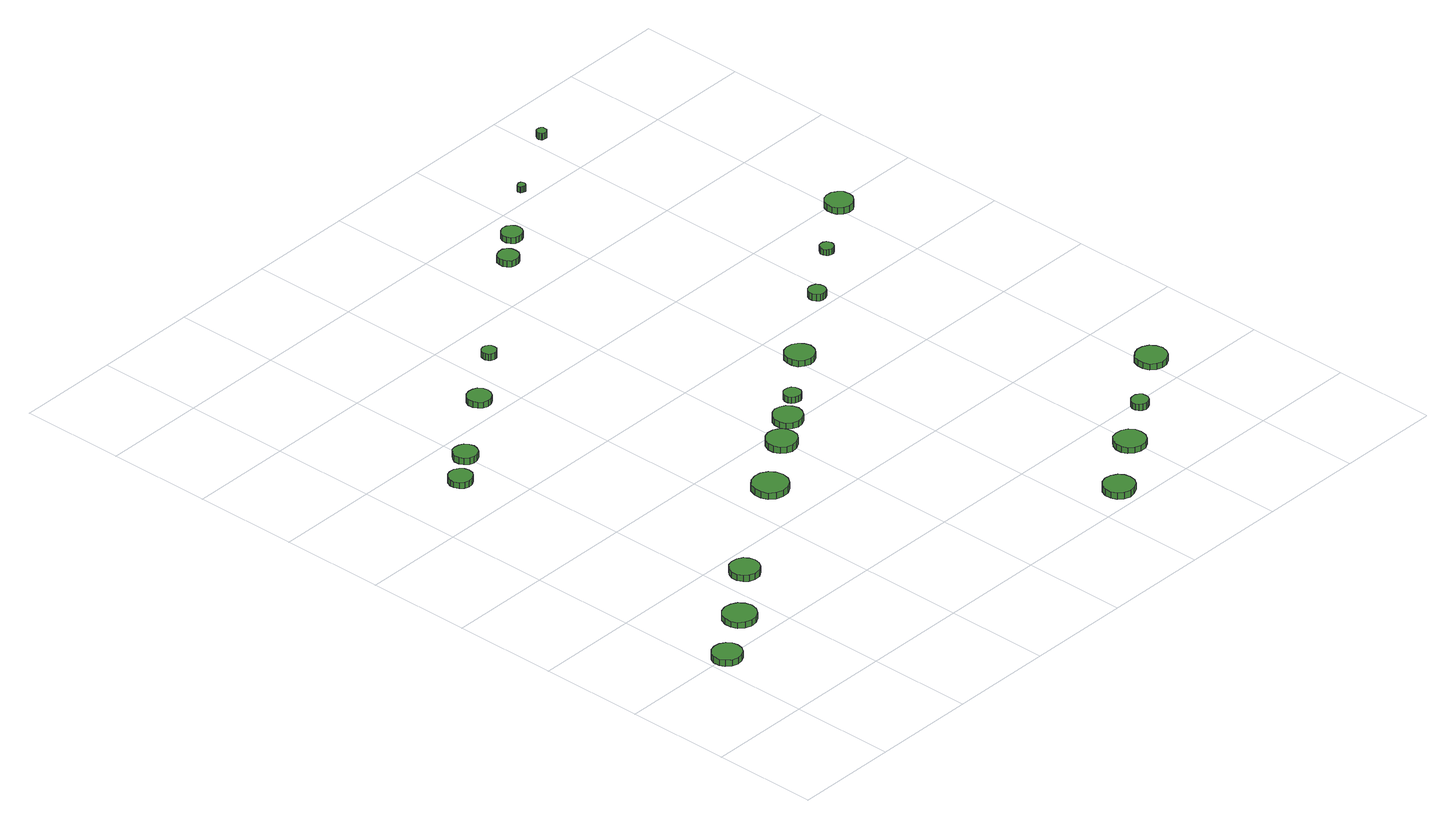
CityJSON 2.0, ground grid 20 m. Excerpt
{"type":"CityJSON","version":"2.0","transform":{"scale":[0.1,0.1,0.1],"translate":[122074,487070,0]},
"CityObjects":{
"tree1":{"type":"SolitaryVegetationObject","attributes":{"function":"something"},"geometry":[{"type":"MultiSurface","lod":"1","boundaries":[[[0,1,2,3,4,5,6,7,8,9,10,11,12,13,14]],[[15,16,17,18,19,20,21,22,23,24,25,26,27,28,29]],[[0,29,28,1]],[[1,28,27,2]],[[2,27,26,3]],[[3,26,25,4]],[[4,25,24,5]],[[5,24,23,6]],[[6,23,22,7]],[[7,22,21,8]],[[8,21,20,9]],[[9,20,19,10]],[[10,19,18,11]],[[11,18,17,12]],[[12,17,16,13]],[[13,16,15,14]],[[14,15,29,0]]]}]},
"tree2":{"type":"SolitaryVegetationObject","attributes":{"function":"something"},"geometry":[{"type":"MultiSurface","lod":"1","boundaries":[[[30,31,32,33,34,35,36,37,38,39,40,41,42,43,44]],[[45,46,47,48,49,50,51,52,53,54,55,56,57,58,59]],[[30,59,58,31]],[[31,58,57,32]],[[32,57,56,33]],[[33,56,55,34]],[[34,55,54,35]],[[35,54,53,36]],[[36,53,52,37]],[[37,52,51,38]],[[38,51,50,39]],[[39,50,49,40]],[[40,49,48,41]],[[41,48,47,42]],[[42,47,46,43]],[[43,46,45,44]],[[44,45,59,30]]]}]},
"tree3":{"type":"SolitaryVegetationObject","attributes":{"function":"something"},"geometry":[{"type":"MultiSurface","lod":"1","boundaries":[[[60,61,62,63,64,65,66,67,68,69,70,71,72,73,74]],[[75,76,77,78,79,80,81,82,83,84,85,86,87,88,89]],[[60,89,88,61]],[[61,88,87,62]],[[62,87,86,63]],[[63,86,85,64]],[[64,85,84,65]],[[65,84,83,66]],[[66,83,82,67]],[[67,82,81,68]],[[68,81,80,69]],[[69,80,79,70]],[[70,79,78,71]],[[71,78,77,72]],[[72,77,76,73]],[[73,76,75,74]],[[74,75,89,60]]]}]},
"tree4":{"type":"SolitaryVegetationObject","attributes":{"function":"something"},"geometry":[{"type":"MultiSurface","lod":"1","boundaries":[[[90,91,92,93,94,95,96,97,98,99,100,101,102,103,104]],[[105,106,107,108,109,110,111,112,113,114,115,116,117,118,119]],[[90,119,118,91]],[[91,118,117,92]],[[92,117,116,93]],[[93,116,115,94]],[[94,115,114,95]],[[95,114,113,96]],[[96,113,112,97]],[[97,112,111,98]],[[98,111,110,99]],[[99,110,109,100]],[[100,109,108,101]],[[101,108,107,102]],[[102,107,106,103]],[[103,106,105,104]],[[104,105,119,90]]]}]},
"tree5":{"type":"SolitaryVegetationObject","attributes":{"function":"something"},"geometry":[{"type":"MultiSurface","lod":"1","boundaries":[[[120,121,122,123,124,125,126,127,128,129,130,131,132,133,134]],[[135,136,137,138,139,140,141,142,143,144,145,146,147,148,149]],[[120,149,148,121]],[[121,148,147,122]],[[122,147,146,123]],[[123,146,145,124]],[[124,145,144,125]],[[125,144,143,126]],[[126,143,142,127]],[[127,142,141,128]],[[128,141,140,129]],[[129,140,139,130]],[[130,139,138,131]],[[131,138,137,132]],[[132,137,136,133]],[[133,136,135,134]],[[134,135,149,120]]]}]},
"tree6":{"type":"SolitaryVegetationObject","attributes":{"function":"something"},"geometry":[{"type":"MultiSurface","lod":"1","boundaries":[[[150,151,152,153,154,155,156,157,158,159,160,161,162,163,164]],[[165,166,167,168,169,170,171,172,173,174,175,176,177,178,179]],[[150,179,178,151]],[[151,178,177,152]],[[152,177,176,153]],[[153,176,175,154]],[[154,175,174,155]],[[155,174,173,156]],[[156,173,172,157]],[[157,172,171,158]],[[158,171,170,159]],[[159,170,169,160]],[[160,169,168,161]],[[161,168,167,162]],[[162,167,166,163]],[[163,166,165,164]],[[164,165,179,150]]]}]},
"tree7":{"type":"SolitaryVegetationObject","attributes":{"function":"something"},"geometry":[{"type":"MultiSurface","lod":"1","boundaries":[[[180,181,182,183,184,185,186,187,188,189,190,191,192,193,194]],[[195,196,197,198,199,200,201,202,203,204,205,206,207,208,209]],[[180,209,208,181]],[[181,208,207,182]],[[182,207,206,183]],[[183,206,205,184]],[[184,205,204,185]],[[185,204,203,186]],[[186,203,202,187]],[[187,202,201,188]],[[188,201,200,189]],[[189,200,199,190]],[[190,199,198,191]],[[191,198,197,192]],[[192,197,196,193]],[[193,196,195,194]],[[194,195,209,180]]]}]},
"tree8":{"type":"SolitaryVegetationObject","attributes":{"function":"something"},"geometry":[{"type":"MultiSurface","lod":"1","boundaries":[[[210,211,212,213,214,215,216,217,218,219,220,221,222,223,224]],[[225,226,227,228,229,230,231,232,233,234,235,236,237,238,239]],[[210,239,238,211]],[[211,238,237,212]],[[212,237,236,213]],[[213,236,235,214]],[[214,235,234,215]],[[215,234,233,216]],[[216,233,232,217]],[[217,232,231,218]],[[218,231,230,219]],[[219,230,229,220]],[[220,229,228,221]],[[221,228,227,222]],[[222,227,226,223]],[[223,226,225,224]],[[224,225,239,210]]]}]},
"tree9":{"type":"SolitaryVegetationObject","attributes":{"function":"something"},"geometry":[{"type":"MultiSurface","lod":"1","boundaries":[[[240,241,242,243,244,245,246,247,248,249,250,251,252,253,254]],[[255,256,257,258,259,260,261,262,263,264,265,266,267,268,269]],[[240,269,268,241]],[[241,268,267,242]],[[242,267,266,243]],[[243,266,265,244]],[[244,265,264,245]],[[245,264,263,246]],[[246,263,262,247]],[[247,262,261,248]],[[248,261,260,249]],[[249,260,259,250]],[[250,259,258,251]],[[251,258,257,252]],[[252,257,256,253]],[[253,256,255,254]],[[254,255,269,240]]]}]},
"tree10":{"type":"SolitaryVegetationObject","attributes":{"function":"something"},"geometry":[{"type":"MultiSurface","lod":"1","boundaries":[[[270,271,272,273,274,275,276,277,278,279,280,281,282,283,284]],[[285,286,287,288,289,290,291,292,293,294,295,296,297,298,299]],[[270,299,298,271]],[[271,298,297,272]],[[272,297,296,273]],[[273,296,295,274]],[[274,295,294,275]],[[275,294,293,276]],[[276,293,292,277]],[[277,292,291,278]],[[278,291,290,279]],[[279,290,289,280]],[[280,289,288,281]],[[281,288,287,282]],[[282,287,286,283]],[[283,286,285,284]],[[284,285,299,270]]]}]},
"tree11":{"type":"SolitaryVegetationObject","attributes":{"function":"something"},"geometry":[{"type":"MultiSurface","lod":"1","boundaries":[[[300,301,302,303,304,305,306,307,308,309,310,311,312,313,314]],[[315,316,317,318,319,320,321,322,323,324,325,326,327,328,329]],[[300,329,328,301]],[[301,328,327,302]],[[302,327,326,303]],[[303,326,325,304]],[[304,325,324,305]],[[305,324,323,306]],[[306,323,322,307]],[[307,322,321,308]],[[308,321,320,309]],[[309,320,319,310]],[[310,319,318,311]],[[311,318,317,312]],[[312,317,316,313]],[[313,316,315,314]],[[314,315,329,300]]]}]},
"tree12":{"type":"SolitaryVegetationObject","attributes":{"function":"something"},"geometry":[{"type":"MultiSurface","lod":"1","boundaries":[[[330,331,332,333,334,335,336,337,338,339,340,341,342,343,344]],[[345,346,347,348,349,350,351,352,353,354,355,356,357,358,359]],[[330,359,358,331]],[[331,358,357,332]],[[332,357,356,333]],[[333,356,355,334]],[[334,355,354,335]],[[335,354,353,336]],[[336,353,352,337]],[[337,352,351,338]],[[338,351,350,339]],[[339,350,349,340]],[[340,349,348,341]],[[341,348,347,342]],[[342,347,346,343]],[[343,346,345,344]],[[344,345,359,330]]]}]},
"tree13":{"type":"SolitaryVegetationObject","attributes":{"function":"something"},"geometry":[{"type":"MultiSurface","lod":"1","boundaries":[[[360,361,362,363,364,365,366,367,368,369,370,371,372,373,374]],[[375,376,377,378,379,380,381,382,383,384,385,386,387,388,389]],[[360,389,388,361]],[[361,388,387,362]],[[362,387,386,363]],[[363,386,385,364]],[[364,385,384,365]],[[365,384,383,366]],[[366,383,382,367]],[[367,382,381,368]],[[368,381,380,369]],[[369,380,379,370]],[[370,379,378,371]],[[371,378,377,372]],[[372,377,376,373]],[[373,376,375,374]],[[374,375,389,360]]]}]},
"tree14":{"type":"SolitaryVegetationObject","attributes":{"function":"something"},"geometry":[{"type":"MultiSurface","lod":"1","boundaries":[[[390,391,392,393,394,395,396,397,398,399,400,401,402,403,404]],[[405,406,407,408,409,410,411,412,413,414,415,416,417,418,419]],[[390,419,418,391]],[[391,418,417,392]],[[392,417,416,393]],[[393,416,415,394]],[[394,415,414,395]],[[395,414,413,396]],[[396,413,412,397]],[[397,412,411,398]],[[398,411,410,399]],[[399,410,409,400]],[[400,409,408,401]],[[401,408,407,402]],[[402,407,406,403]],[[403,406,405,404]],[[404,405,419,390]]]}]},
"tree15":{"type":"SolitaryVegetationObject","attributes":{"function":"something"},"geometry":[{"type":"MultiSurface","lod":"1","boundaries":[[[420,421,422,423,424,425,426,427,428,429,430,431,432,433,434]],[[435,436,437,438,439,440,441,442,443,444,445,446,447,448,449]],[[420,449,448,421]],[[421,448,447,422]],[[422,447,446,423]],[[423,446,445,424]],[[424,445,444,425]],[[425,444,443,426]],[[426,443,442,427]],[[427,442,441,428]],[[428,441,440,429]],[[429,440,439,430]],[[430,439,438,431]],[[431,438,437,432]],[[432,437,436,433]],[[433,436,435,434]],[[434,435,449,420]]]}]},
"tree16":{"type":"SolitaryVegetationObject","attributes":{"function":"something"},"geometry":[{"type":"MultiSurface","lod":"1","boundaries":[[[450,451,452,453,454,455,456,457,458,459,460,461,462,463,464]],[[465,466,467,468,469,470,471,472,473,474,475,476,477,478,479]],[[450,479,478,451]],[[451,478,477,452]],[[452,477,476,453]],[[453,476,475,454]],[[454,475,474,455]],[[455,474,473,456]],[[456,473,472,457]],[[457,472,471,458]],[[458,471,470,459]],[[459,470,469,460]],[[460,469,468,461]],[[461,468,467,462]],[[462,467,466,463]],[[463,466,465,464]],[[464,465,479,450]]]}]},
"tree17":{"type":"SolitaryVegetationObject","attributes":{"function":"something"},"geometry":[{"type":"MultiSurface","lod":"1","boundaries":[[[480,481,482,483,484,485,486,487,488,489,490,491,492,493,494]],[[495,496,497,498,499,500,501,502,503,504,505,506,507,508,509]],[[480,509,508,481]],[[481,508,507,482]],[[482,507,506,483]],[[483,506,505,484]],[[484,505,504,485]],[[485,504,503,486]],[[486,503,502,487]],[[487,502,501,488]],[[488,501,500,489]],[[489,500,499,490]],[[490,499,498,491]],[[491,498,497,492]],[[492,497,496,493]],[[493,496,495,494]],[[494,495,509,480]]]}]},
"tree18":{"type":"SolitaryVegetationObject","attributes":{"function":"something"},"geometry":[{"type":"MultiSurface","lod":"1","boundaries":[[[510,511,512,513,514,515,516,517,518,519,520,521,522,523,524]],[[525,526,527,528,529,530,531,532,533,534,535,536,537,538,539]],[[510,539,538,511]],[[511,538,537,512]],[[512,537,536,513]],[[513,536,535,514]],[[514,535,534,515]],[[515,534,533,516]],[[516,533,532,517]],[[517,532,531,518]],[[518,531,530,519]],[[519,530,529,520]],[[520,529,528,521]],[[521,528,527,522]],[[522,527,526,523]],[[523,526,525,524]],[[524,525,539,510]]]}]},
"tree19":{"type":"SolitaryVegetationObject","attributes":{"function":"something"},"geometry":[{"type":"MultiSurface","lod":"1","boundaries":[[[540,541,542,543,544,545,546,547,548,549,550,551,552,553,554]],[[555,556,557,558,559,560,561,562,563,564,565,566,567,568,569]],[[540,569,568,541]],[[541,568,567,542]],[[542,567,566,543]],[[543,566,565,544]],[[544,565,564,545]],[[545,564,563,546]],[[546,563,562,547]],[[547,562,561,548]],[[548,561,560,549]],[[549,560,559,550]],[[550,559,558,551]],[[551,558,557,552]],[[552,557,556,553]],[[553,556,555,554]],[[554,555,569,540]]]}]},
"tree20":{"type":"SolitaryVegetationObject","attributes":{"function":"something"},"geometry":[{"type":"MultiSurface","lod":"1","boundaries":[[[570,571,572,573,574,575,576,577,578,579,580,581,582,583,584]],[[585,586,587,588,589,590,591,592,593,594,595,596,597,598,599]],[[570,599,598,571]],[[571,598,597,572]],[[572,597,596,573]],[[573,596,595,574]],[[574,595,594,575]],[[575,594,593,576]],[[576,593,592,577]],[[577,592,591,578]],[[578,591,590,579]],[[579,590,589,580]],[[580,589,588,581]],[[581,588,587,582]],[[582,587,586,583]],[[583,586,585,584]],[[584,585,599,570]]]}]},
"tree21":{"type":"SolitaryVegetationObject","attributes":{"function":"something"},"geometry":[{"type":"MultiSurface","lod":"1","boundaries":[[[600,601,602,603,604,605,606,607,608,609,610,611,612,613,614]],[[615,616,617,618,619,620,621,622,623,624,625,626,627,628,629]],[[600,629,628,601]],[[601,628,627,602]],[[602,627,626,603]],[[603,626,625,604]],[[604,625,624,605]],[[605,624,623,606]],[[606,623,622,607]],[[607,622,621,608]],[[608,621,620,609]],[[609,620,619,610]],[[610,619,618,611]],[[611,618,617,612]],[[612,617,616,613]],[[613,616,615,614]],[[614,615,629,600]]]}]},
"tree22":{"type":"SolitaryVegetationObject","attributes":{"function":"something"},"geometry":[{"type":"MultiSurface","lod":"1","boundaries":[[[630,631,632,633,634,635,636,637,638,639,640,641,642,643,644]],[[645,646,647,648,649,650,651,652,653,654,655,656,657,658,659]],[[630,659,658,631]],[[631,658,657,632]],[[632,657,656,633]],[[633,656,655,634]],[[634,655,654,635]],[[635,654,653,636]],[[636,653,652,637]],[[637,652,651,638]],[[638,651,650,639]],[[639,650,649,640]],[[640,649,648,641]],[[641,648,647,642]],[[642,647,646,643]],[[643,646,645,644]],[[644,645,659,630]]]}]},
"tree23":{"type":"SolitaryVegetationObject","attributes":{"function":"something"},"geometry":[{"type":"MultiSurface","lod":"1","boundaries":[[[660,661,662,663,664,665,666,667,668,669,670,671,672,673,674]],[[675,676,677,678,679,680,681,682,683,684,685,686,687,688,689]],[[660,689,688,661]],[[661,688,687,662]],[[662,687,686,663]],[[663,686,685,664]],[[664,685,684,665]],[[665,684,683,666]],[[666,683,682,667]],[[667,682,681,668]],[[668,681,680,669]],[[669,680,679,670]],[[670,679,678,671]],[[671,678,677,672]],[[672,677,676,673]],[[673,676,675,674]],[[674,675,689,660]]]}]}
},
"vertices":[
[63,197,16],[61,208,16],[54,217,16],[44,223,16],[33,224,16],[22,221,16],[13,213,16],[8,203,16],[8,191,16],[13,181,16],[22,173,16],[33,169,16],[44,171,16],[54,176,16],[61,186,16],[61,186,3],[54,176,3],[44,171,3],[33,169,3],[22,173,3],[13,181,3],[8,191,3],[8,203,3],[13,213,3],[22,221,3],[33,224,3],[44,223,3],[54,217,3],[61,208,3],[63,197,3],
[171,261,16],[168,273,16],[160,284,16],[149,290,16],[136,292,16],[124,288,16],[114,279,16],[109,267,16],[109,254,16],[114,242,16],[124,234,16],[136,230,16],[149,231,16],[160,237,16],[168,248,16],[168,248,4],[160,237,4],[149,231,4],[136,230,4],[124,234,4],[114,242,4],[109,254,4],[109,267,4],[114,279,4],[124,288,4],[136,292,4],[149,290,4],[160,284,4],[168,273,4],[171,261,4],
[274,345,21],[271,356,21],[265,365,21],[255,371,21],[243,372,21],[232,369,21],[224,361,21],[219,350,21],[219,339,21],[224,328,21],[232,321,21],[243,317,21],[255,318,21],[265,324,21],[271,333,21],[271,333,8],[265,324,8],[255,318,8],[243,317,8],[232,321,8],[224,328,8],[219,339,8],[219,350,8],[224,361,8],[232,369,8],[243,372,8],[255,371,8],[265,365,8],[271,356,8],[274,345,8],
[157,902,17],[155,911,17],[149,918,17],[141,923,17],[132,924,17],[123,921,17],[116,915,17],[112,906,17],[112,897,17],[116,888,17],[123,882,17],[132,879,17],[141,880,17],[149,885,17],[155,892,17],[155,892,5],[149,885,5],[141,880,5],[132,879,5],[123,882,5],[116,888,5],[112,897,5],[112,906,5],[116,915,5],[123,921,5],[132,924,5],[141,923,5],[149,918,5],[155,911,5],[157,902,5],
[221,948,15],[219,957,15],[214,965,15],[205,969,15],[196,970,15],[187,968,15],[180,961,15],[176,953,15],[176,943,15],[180,935,15],[187,928,15],[196,925,15],[205,926,15],[214,931,15],[219,939,15],[219,939,2],[214,931,2],[205,926,2],[196,925,2],[187,928,2],[180,935,2],[176,943,2],[176,953,2],[180,961,2],[187,968,2],[196,970,2],[205,969,2],[214,965,2],[219,957,2],[221,948,2],
[509,491,16],[506,505,16],[498,516,16],[486,523,16],[472,524,16],[459,520,16],[448,511,16],[443,498,16],[443,484,16],[448,471,16],[459,462,16],[472,458,16],[486,459,16],[498,466,16],[506,477,16],[506,477,3],[498,466,3],[486,459,3],[472,458,3],[459,462,3],[448,471,3],[443,484,3],[443,498,3],[448,511,3],[459,520,3],[472,524,3],[486,523,3],[498,516,3],[506,505,3],[509,491,3],
[365,1045,16],[363,1054,16],[357,1062,16],[349,1066,16],[340,1067,16],[331,1064,16],[324,1058,16],[320,1050,16],[320,1040,16],[324,1032,16],[331,1025,16],[340,1022,16],[349,1023,16],[357,1028,16],[363,1036,16],[363,1036,4],[357,1028,4],[349,1023,4],[340,1022,4],[331,1025,4],[324,1032,4],[320,1040,4],[320,1050,4],[324,1058,4],[331,1064,4],[340,1067,4],[349,1066,4],[357,1062,4],[363,1054,4],[365,1045,4],
[621,569,15],[619,581,15],[612,591,15],[601,597,15],[589,598,15],[578,594,15],[569,586,15],[564,575,15],[564,563,15],[569,552,15],[578,544,15],[589,540,15],[601,542,15],[612,548,15],[619,557,15],[619,557,2],[612,548,2],[601,542,2],[589,540,2],[578,544,2],[569,552,2],[564,563,2],[564,575,2],[569,586,2],[578,594,2],[589,598,2],[601,597,2],[612,591,2],[619,581,2],[621,569,2],
[468,1122,20],[467,1128,20],[463,1132,20],[459,1135,20],[453,1136,20],[447,1134,20],[443,1130,20],[441,1125,20],[441,1119,20],[443,1114,20],[447,1110,20],[453,1108,20],[459,1109,20],[463,1112,20],[467,1116,20],[467,1116,7],[463,1112,7],[459,1109,7],[453,1108,7],[447,1110,7],[443,1114,7],[441,1119,7],[441,1125,7],[443,1130,7],[447,1134,7],[453,1136,7],[459,1135,7],[463,1132,7],[467,1128,7],[468,1122,7],
[682,610,15],[679,621,15],[672,631,15],[662,636,15],[651,638,15],[640,634,15],[631,626,15],[627,616,15],[627,604,15],[631,594,15],[640,586,15],[651,582,15],[662,584,15],[672,589,15],[679,599,15],[679,599,3],[672,589,3],[662,584,3],[651,582,3],[640,586,3],[631,594,3],[627,604,3],[627,616,3],[631,626,3],[640,634,3],[651,638,3],[662,636,3],[672,631,3],[679,621,3],[682,610,3],
[897,36,21],[895,47,21],[888,57,21],[877,63,21],[865,65,21],[853,61,21],[844,53,21],[839,42,21],[839,29,21],[844,18,21],[853,10,21],[865,6,21],[877,8,21],[888,14,21],[895,24,21],[895,24,8],[888,14,8],[877,8,8],[865,6,8],[853,10,8],[844,18,8],[839,29,8],[839,42,8],[844,53,8],[853,61,8],[865,65,8],[877,63,8],[888,57,8],[895,47,8],[897,36,8],
[726,650,15],[725,656,15],[721,662,15],[715,665,15],[708,666,15],[702,664,15],[697,659,15],[694,653,15],[694,646,15],[697,640,15],[702,636,15],[708,634,15],[715,634,15],[721,638,15],[725,643,15],[725,643,3],[721,638,3],[715,634,3],[708,634,3],[702,636,3],[697,640,3],[694,646,3],[694,653,3],[697,659,3],[702,664,3],[708,666,3],[715,665,3],[721,662,3],[725,656,3],[726,650,3],
[1016,117,19],[1014,129,19],[1007,139,19],[996,145,19],[984,146,19],[972,143,19],[963,134,19],[958,123,19],[958,111,19],[963,100,19],[972,92,19],[984,88,19],[996,89,19],[1007,95,19],[1014,105,19],[1014,105,7],[1007,95,7],[996,89,7],[984,88,7],[972,92,7],[963,100,7],[958,111,7],[958,123,7],[963,134,7],[972,143,7],[984,146,7],[996,145,7],[1007,139,7],[1014,129,7],[1016,117,7],
[840,724,15],[837,735,15],[830,744,15],[820,750,15],[809,751,15],[798,748,15],[789,740,15],[785,729,15],[785,718,15],[789,707,15],[798,700,15],[809,696,15],[820,697,15],[830,703,15],[837,712,15],[837,712,3],[830,703,3],[820,697,3],[809,696,3],[798,700,3],[789,707,3],[785,718,3],[785,729,3],[789,740,3],[798,748,3],[809,751,3],[820,750,3],[830,744,3],[837,735,3],[840,724,3],
[715,1294,20],[714,1302,20],[709,1309,20],[702,1313,20],[694,1313,20],[686,1311,20],[680,1306,20],[677,1298,20],[677,1290,20],[680,1283,20],[686,1277,20],[694,1275,20],[702,1275,20],[709,1279,20],[714,1286,20],[714,1286,7],[709,1279,7],[702,1275,7],[694,1275,7],[686,1277,7],[680,1283,7],[677,1290,7],[677,1298,7],[680,1306,7],[686,1311,7],[694,1313,7],[702,1313,7],[709,1309,7],[714,1302,7],[715,1294,7],
[1105,185,19],[1104,192,19],[1100,197,19],[1094,201,19],[1087,201,19],[1081,199,19],[1076,195,19],[1073,189,19],[1073,182,19],[1076,176,19],[1081,172,19],[1087,169,19],[1094,170,19],[1100,174,19],[1104,179,19],[1104,179,6],[1100,174,6],[1094,170,6],[1087,169,6],[1081,172,6],[1076,176,6],[1073,182,6],[1073,189,6],[1076,195,6],[1081,199,6],[1087,201,6],[1094,201,6],[1100,197,6],[1104,192,6],[1105,185,6],
[776,1339,18],[774,1347,18],[769,1354,18],[762,1358,18],[754,1359,18],[746,1356,18],[740,1351,18],[737,1343,18],[737,1335,18],[740,1328,18],[746,1322,18],[754,1320,18],[762,1321,18],[769,1325,18],[774,1331,18],[774,1331,6],[769,1325,6],[762,1321,6],[754,1320,6],[746,1322,6],[740,1328,6],[737,1335,6],[737,1343,6],[740,1351,6],[746,1356,6],[754,1359,6],[762,1358,6],[769,1354,6],[774,1347,6],[776,1339,6],
[992,830,15],[991,837,15],[987,843,15],[981,846,15],[974,847,15],[968,845,15],[963,840,15],[960,834,15],[960,827,15],[963,821,15],[968,816,15],[974,814,15],[981,815,15],[987,818,15],[991,824,15],[991,824,2],[987,818,2],[981,815,2],[974,814,2],[968,816,2],[963,821,2],[960,827,2],[960,834,2],[963,840,2],[968,845,2],[974,847,2],[981,846,2],[987,843,2],[991,837,2],[992,830,2],
[1237,265,17],[1234,277,17],[1227,287,17],[1216,293,17],[1204,294,17],[1193,290,17],[1183,282,17],[1179,271,17],[1179,259,17],[1183,247,17],[1193,239,17],[1204,235,17],[1216,237,17],[1227,243,17],[1234,253,17],[1234,253,5],[1227,243,5],[1216,237,5],[1204,235,5],[1193,239,5],[1183,247,5],[1179,259,5],[1179,271,5],[1183,282,5],[1193,290,5],[1204,294,5],[1216,293,5],[1227,287,5],[1234,277,5],[1237,265,5],
[882,1423,19],[881,1426,19],[879,1429,19],[877,1430,19],[874,1430,19],[871,1429,19],[868,1427,19],[867,1425,19],[867,1421,19],[868,1419,19],[871,1417,19],[874,1416,19],[877,1416,19],[879,1417,19],[881,1420,19],[881,1420,7],[879,1417,7],[877,1416,7],[874,1416,7],[871,1417,7],[868,1419,7],[867,1421,7],[867,1425,7],[868,1427,7],[871,1429,7],[874,1430,7],[877,1430,7],[879,1429,7],[881,1426,7],[882,1423,7],
[1101,909,15],[1100,914,15],[1097,918,15],[1092,921,15],[1087,921,15],[1082,920,15],[1078,916,15],[1076,911,15],[1076,906,15],[1078,901,15],[1082,898,15],[1087,896,15],[1092,896,15],[1097,899,15],[1100,903,15],[1100,903,3],[1097,899,3],[1092,896,3],[1087,896,3],[1082,898,3],[1078,901,3],[1076,906,3],[1076,911,3],[1078,916,3],[1082,920,3],[1087,921,3],[1092,921,3],[1097,918,3],[1100,914,3],[1101,909,3],
[1031,1509,19],[1031,1513,19],[1028,1516,19],[1025,1518,19],[1021,1518,19],[1017,1517,19],[1015,1514,19],[1013,1511,19],[1013,1507,19],[1015,1503,19],[1017,1501,19],[1021,1500,19],[1025,1500,19],[1028,1502,19],[1031,1505,19],[1031,1505,6],[1028,1502,6],[1025,1500,6],[1021,1500,6],[1017,1501,6],[1015,1503,6],[1013,1507,6],[1013,1511,6],[1015,1514,6],[1017,1517,6],[1021,1518,6],[1025,1518,6],[1028,1516,6],[1031,1513,6],[1031,1509,6],
[1236,989,14],[1234,1000,14],[1227,1008,14],[1218,1014,14],[1207,1015,14],[1197,1012,14],[1189,1004,14],[1185,994,14],[1185,984,14],[1189,974,14],[1197,967,14],[1207,963,14],[1218,964,14],[1227,970,14],[1234,979,14],[1234,979,1],[1227,970,1],[1218,964,1],[1207,963,1],[1197,967,1],[1189,974,1],[1185,984,1],[1185,994,1],[1189,1004,1],[1197,1012,1],[1207,1015,1],[1218,1014,1],[1227,1008,1],[1234,1000,1],[1236,989,1]
]}
